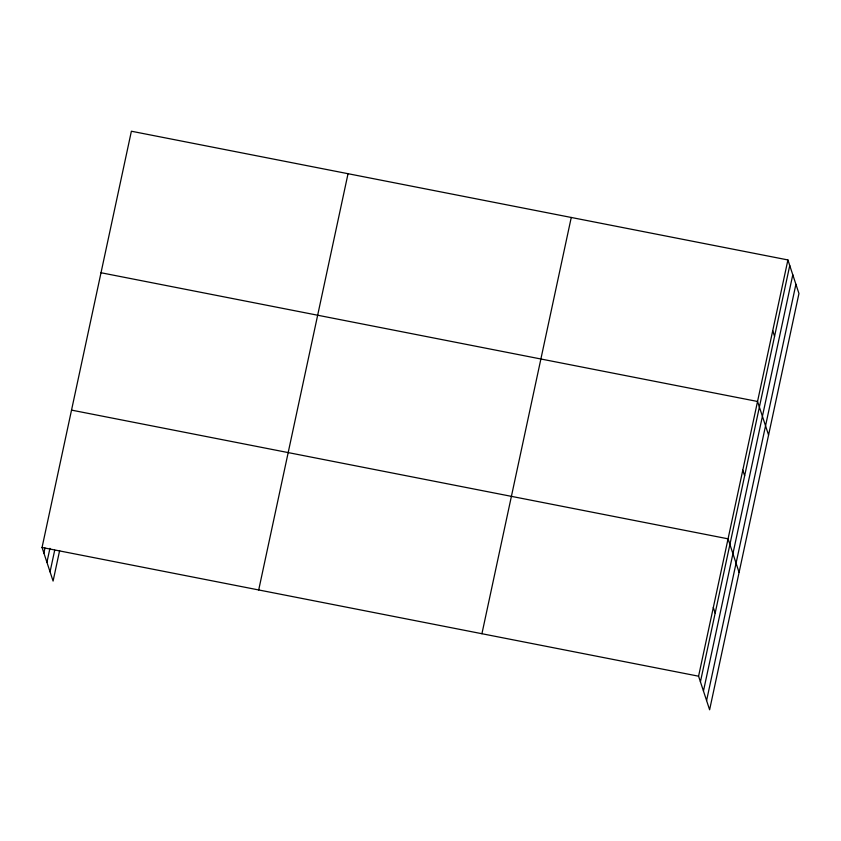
<?xml version="1.0" encoding="UTF-8"?>
<svg xmlns="http://www.w3.org/2000/svg" width="841" height="841" viewBox="0 0 841 841"><rect width="100%" height="100%" fill="white"/><g stroke="black" fill="none" stroke-linecap="round" stroke-linejoin="round"><path stroke-width="1.26" d="M59.637 550.529L53.088 581.057L42.05 547.48L131.385 131.228L787.912 259.943L798.95 293.52L709.615 709.772L698.577 676.196L787.912 259.943M43.9 553.094L44.983 548.006M46.928 562.324L49.934 548.332M50.061 571.827L54.697 550.203M258.702 589.962L348.037 173.698M481.925 633.725L571.26 217.462M700.427 681.809L789.752 265.556M703.454 691.039L792.79 274.786M706.587 700.553L795.912 284.29M101.015 272.747L757.541 401.472L768.579 435.049M71.527 410.114L728.054 538.829L739.092 572.416M42.05 547.48L698.577 676.196M772.721 330.702L774.572 336.316M742.792 470.151L744.642 475.764M713.315 607.517L715.165 613.131"/></g></svg>
